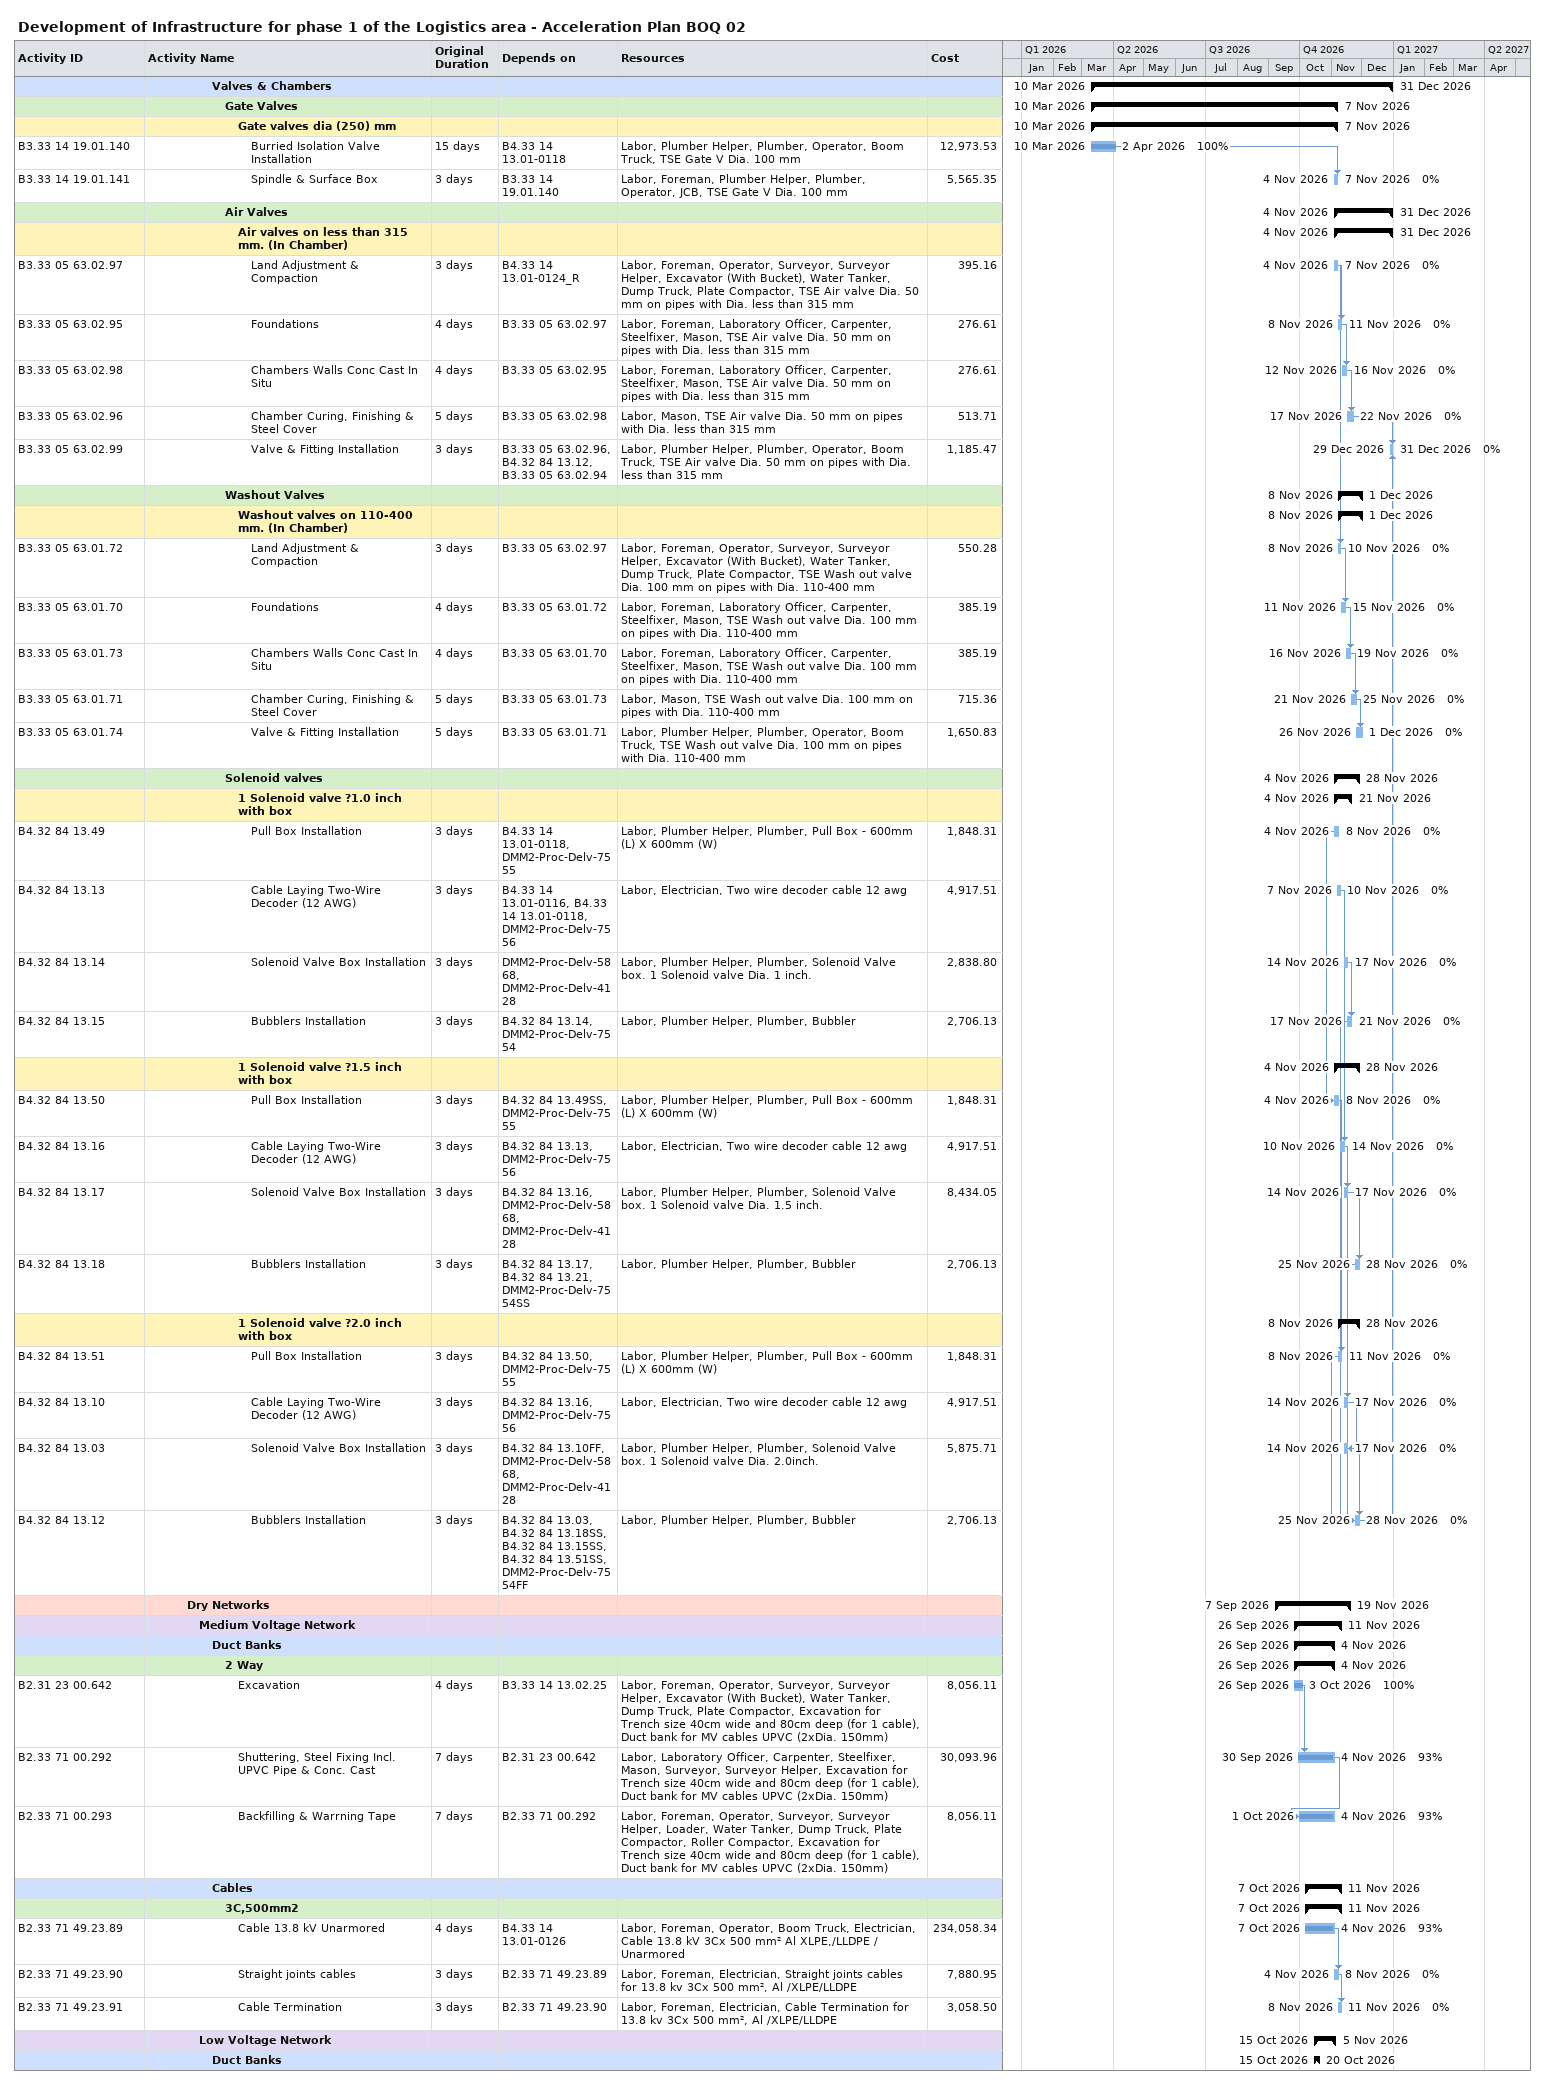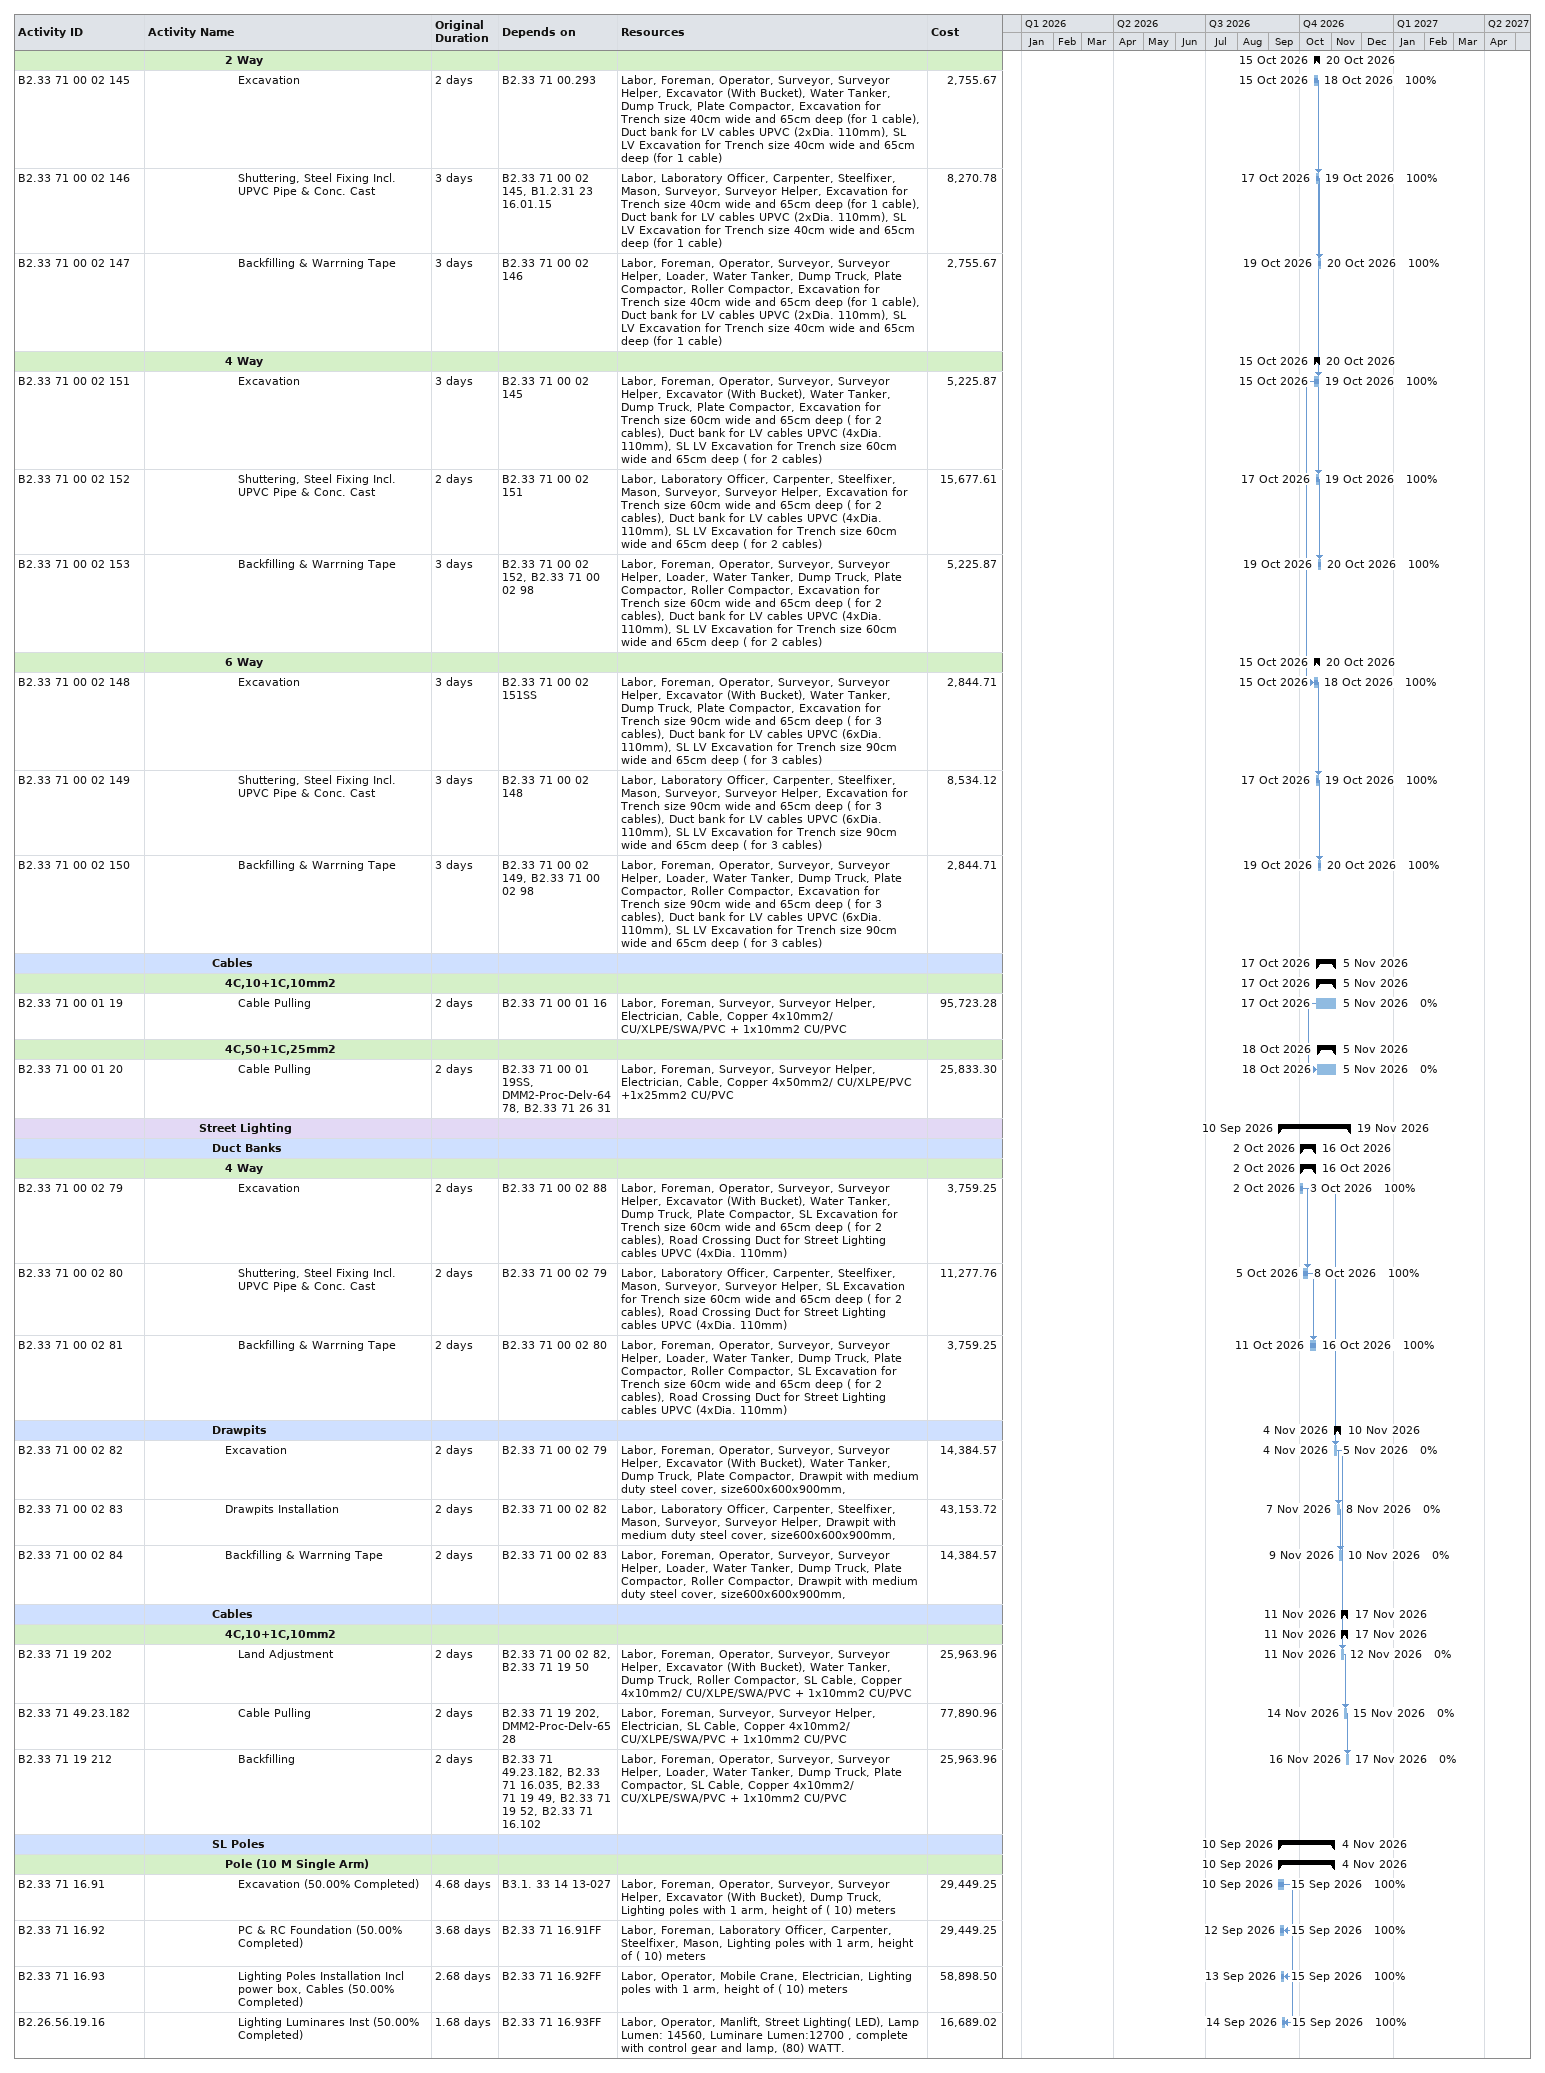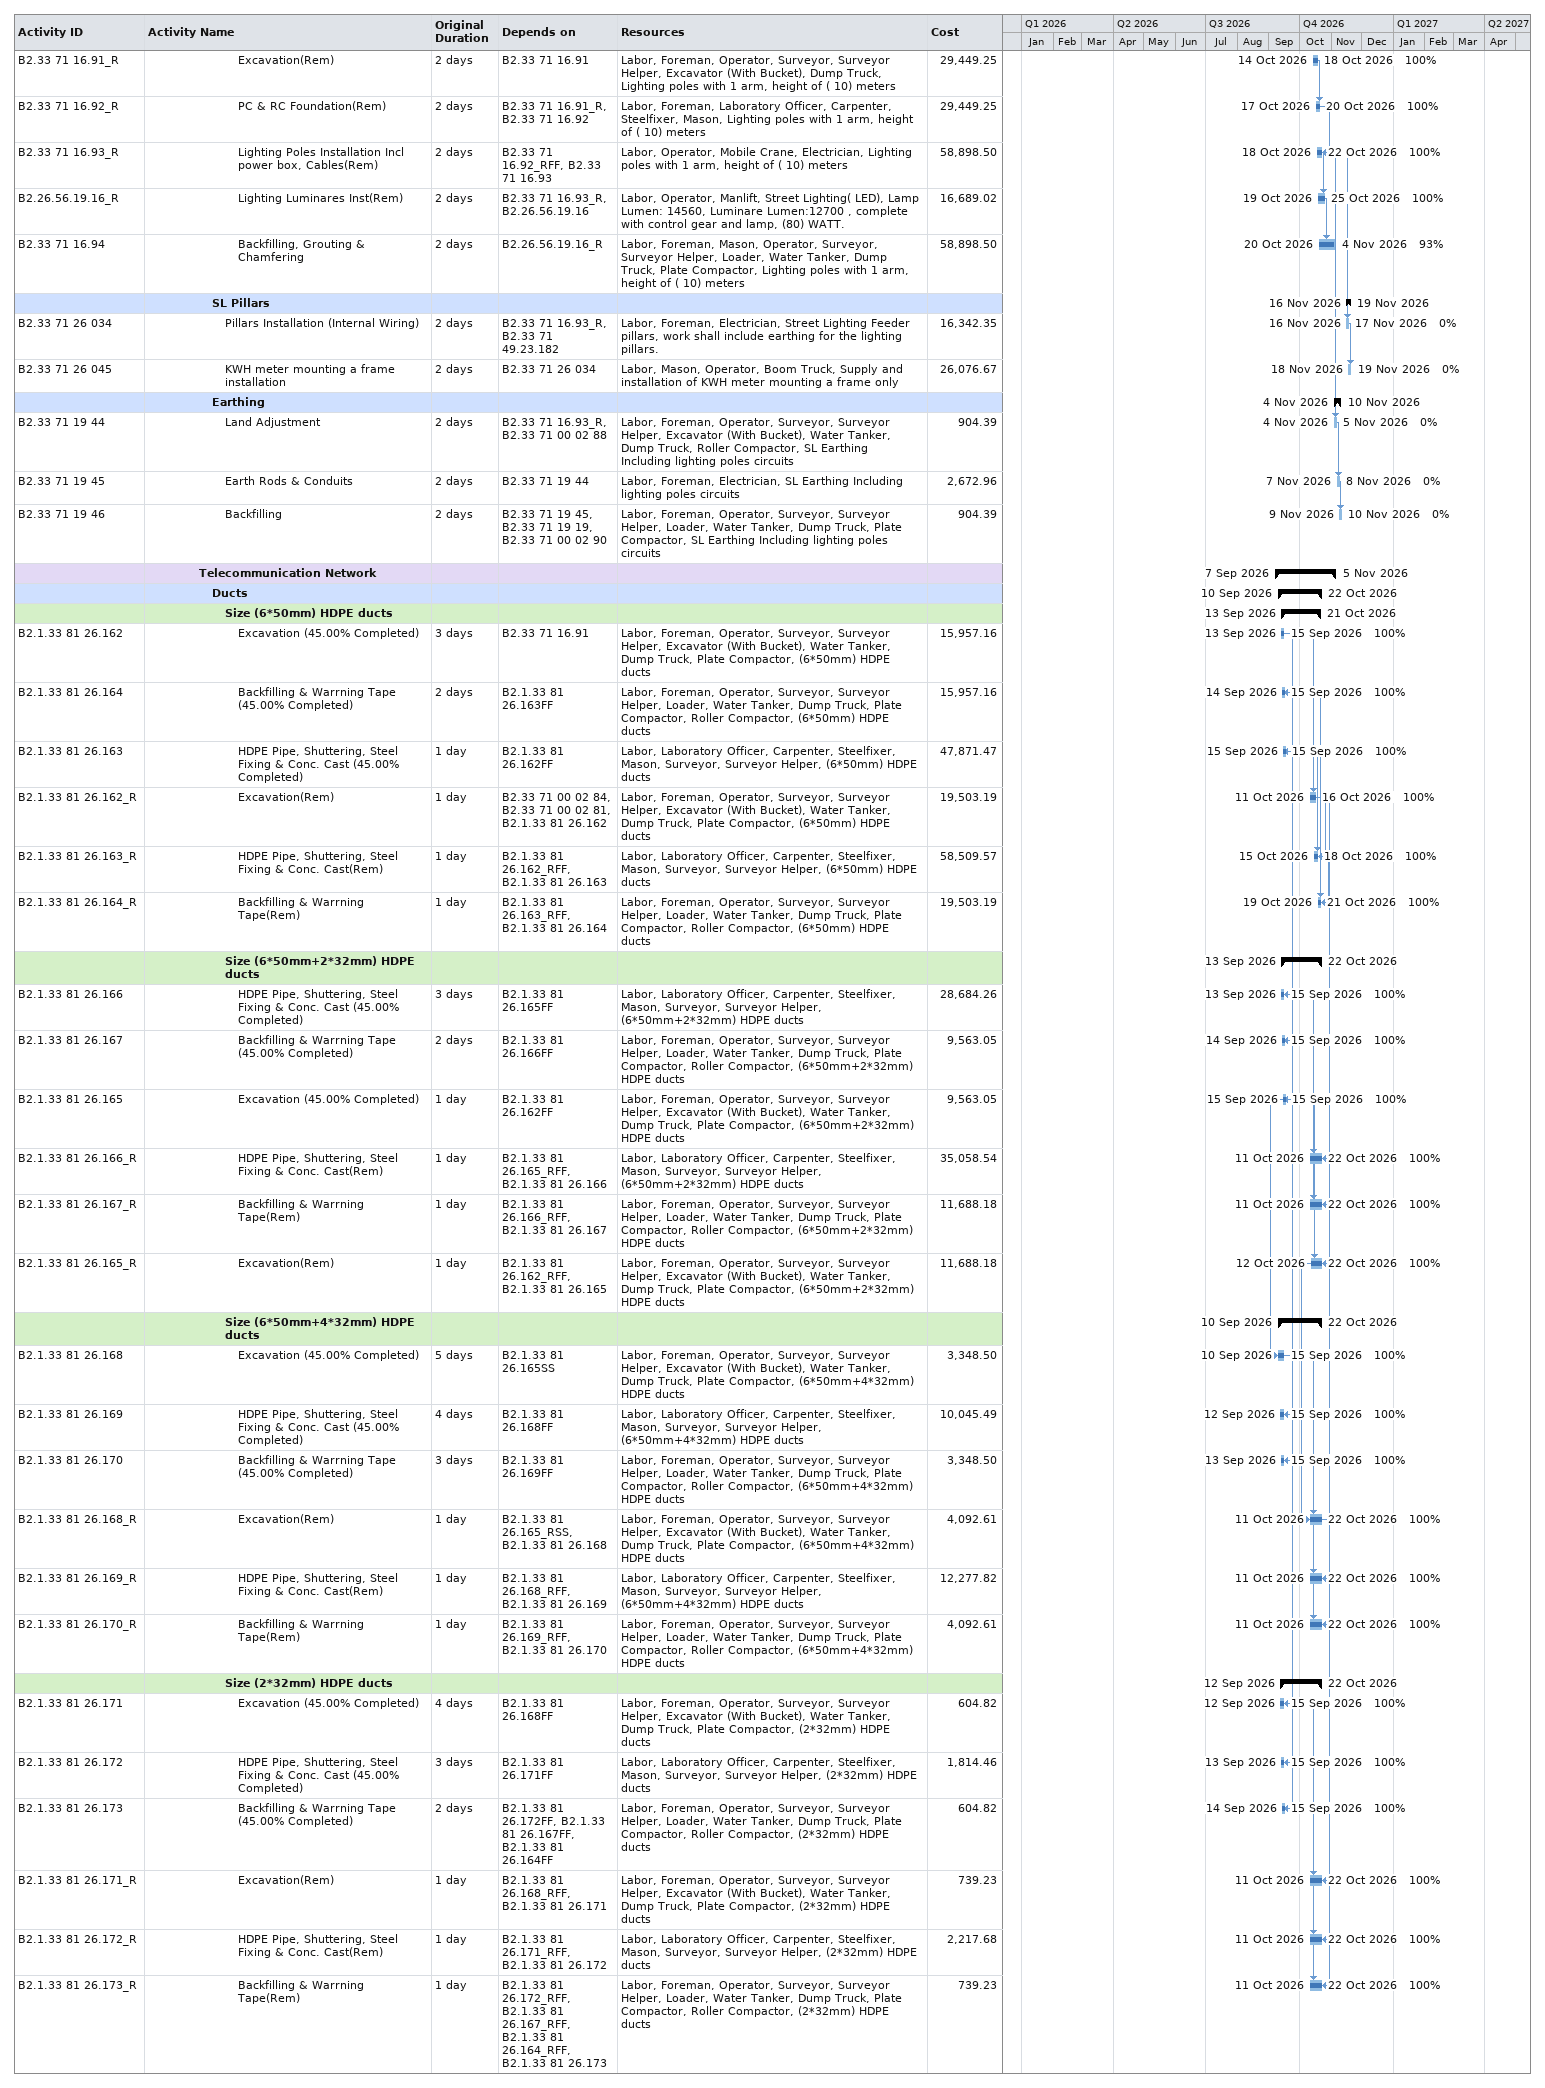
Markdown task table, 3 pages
Development of Infrastructure for phase 1 of the Logistics area - Acceleration Plan BOQ 02

| ID | Level | Task | Original duration | Start | Finish | Predecessors | Resources | % complete | Cost |
|---|---|---|---|---|---|---|---|---|---|
|  | 6 | **Valves & Chambers** |  | 2026-03-10 | 2026-12-31 |  |  |  |  |
|  | 7 | **Gate Valves** |  | 2026-03-10 | 2026-11-07 |  |  |  |  |
|  | 8 | **Gate valves dia (250) mm** |  | 2026-03-10 | 2026-11-07 |  |  |  |  |
| B3.33 14 19.01.140 | 9 | Burried Isolation Valve Installation | 15d | 2026-03-10 | 2026-04-02 | B4.33 14 13.01-0118 | Labor, Plumber Helper, Plumber, Operator, Boom Truck, TSE Gate V Dia. 100 mm | 100 | 12973.53 |
| B3.33 14 19.01.141 | 9 | Spindle & Surface Box | 3d | 2026-11-04 | 2026-11-07 | B3.33 14 19.01.140 | Labor, Foreman, Plumber Helper, Plumber, Operator, JCB, TSE Gate V Dia. 100 mm | 0 | 5565.35 |
|  | 7 | **Air Valves** |  | 2026-11-04 | 2026-12-31 |  |  |  |  |
|  | 8 | **Air valves on less than 315 mm. (In Chamber)** |  | 2026-11-04 | 2026-12-31 |  |  |  |  |
| B3.33 05 63.02.97 | 9 | Land Adjustment & Compaction | 3d | 2026-11-04 | 2026-11-07 | B4.33 14 13.01-0124_R | Labor, Foreman, Operator, Surveyor, Surveyor Helper, Excavator (With Bucket), Water Tanker, Dump Truck, Plate Compactor, TSE Air valve Dia. 50 mm on pipes with Dia. less than 315 mm | 0 | 395.16 |
| B3.33 05 63.02.95 | 9 | Foundations | 4d | 2026-11-08 | 2026-11-11 | B3.33 05 63.02.97 | Labor, Foreman, Laboratory Officer, Carpenter, Steelfixer, Mason, TSE Air valve Dia. 50 mm on pipes with Dia. less than 315 mm | 0 | 276.61 |
| B3.33 05 63.02.98 | 9 | Chambers Walls Conc Cast In Situ | 4d | 2026-11-12 | 2026-11-16 | B3.33 05 63.02.95 | Labor, Foreman, Laboratory Officer, Carpenter, Steelfixer, Mason, TSE Air valve Dia. 50 mm on pipes with Dia. less than 315 mm | 0 | 276.61 |
| B3.33 05 63.02.96 | 9 | Chamber Curing, Finishing & Steel Cover | 5d | 2026-11-17 | 2026-11-22 | B3.33 05 63.02.98 | Labor, Mason, TSE Air valve Dia. 50 mm on pipes with Dia. less than 315 mm | 0 | 513.71 |
| B3.33 05 63.02.99 | 9 | Valve & Fitting Installation | 3d | 2026-12-29 | 2026-12-31 | B3.33 05 63.02.96, B4.32 84 13.12, B3.33 05 63.02.94 | Labor, Plumber Helper, Plumber, Operator, Boom Truck, TSE Air valve Dia. 50 mm on pipes with Dia. less than 315 mm | 0 | 1185.47 |
|  | 7 | **Washout Valves** |  | 2026-11-08 | 2026-12-01 |  |  |  |  |
|  | 8 | **Washout valves on 110-400 mm. (In Chamber)** |  | 2026-11-08 | 2026-12-01 |  |  |  |  |
| B3.33 05 63.01.72 | 9 | Land Adjustment & Compaction | 3d | 2026-11-08 | 2026-11-10 | B3.33 05 63.02.97 | Labor, Foreman, Operator, Surveyor, Surveyor Helper, Excavator (With Bucket), Water Tanker, Dump Truck, Plate Compactor, TSE Wash out valve Dia. 100 mm on pipes with Dia. 110-400 mm | 0 | 550.28 |
| B3.33 05 63.01.70 | 9 | Foundations | 4d | 2026-11-11 | 2026-11-15 | B3.33 05 63.01.72 | Labor, Foreman, Laboratory Officer, Carpenter, Steelfixer, Mason, TSE Wash out valve Dia. 100 mm on pipes with Dia. 110-400 mm | 0 | 385.19 |
| B3.33 05 63.01.73 | 9 | Chambers Walls Conc Cast In Situ | 4d | 2026-11-16 | 2026-11-19 | B3.33 05 63.01.70 | Labor, Foreman, Laboratory Officer, Carpenter, Steelfixer, Mason, TSE Wash out valve Dia. 100 mm on pipes with Dia. 110-400 mm | 0 | 385.19 |
| B3.33 05 63.01.71 | 9 | Chamber Curing, Finishing & Steel Cover | 5d | 2026-11-21 | 2026-11-25 | B3.33 05 63.01.73 | Labor, Mason, TSE Wash out valve Dia. 100 mm on pipes with Dia. 110-400 mm | 0 | 715.36 |
| B3.33 05 63.01.74 | 9 | Valve & Fitting Installation | 5d | 2026-11-26 | 2026-12-01 | B3.33 05 63.01.71 | Labor, Plumber Helper, Plumber, Operator, Boom Truck, TSE Wash out valve Dia. 100 mm on pipes with Dia. 110-400 mm | 0 | 1650.83 |
|  | 7 | **Solenoid valves** |  | 2026-11-04 | 2026-11-28 |  |  |  |  |
|  | 8 | **1 Solenoid valve ?1.0 inch with box** |  | 2026-11-04 | 2026-11-21 |  |  |  |  |
| B4.32 84 13.49 | 9 | Pull Box Installation | 3d | 2026-11-04 | 2026-11-08 | B4.33 14 13.01-0118, DMM2-Proc-Delv-7555 | Labor, Plumber Helper, Plumber, Pull Box - 600mm (L) X 600mm (W) | 0 | 1848.31 |
| B4.32 84 13.13 | 9 | Cable Laying Two-Wire Decoder (12 AWG) | 3d | 2026-11-07 | 2026-11-10 | B4.33 14 13.01-0116, B4.33 14 13.01-0118, DMM2-Proc-Delv-7556 | Labor, Electrician, Two wire decoder cable 12 awg | 0 | 4917.51 |
| B4.32 84 13.14 | 9 | Solenoid Valve Box Installation | 3d | 2026-11-14 | 2026-11-17 | DMM2-Proc-Delv-5868, DMM2-Proc-Delv-4128 | Labor, Plumber Helper, Plumber, Solenoid Valve box. 1 Solenoid valve Dia. 1 inch. | 0 | 2838.80 |
| B4.32 84 13.15 | 9 | Bubblers Installation | 3d | 2026-11-17 | 2026-11-21 | B4.32 84 13.14, DMM2-Proc-Delv-7554 | Labor, Plumber Helper, Plumber, Bubbler | 0 | 2706.13 |
|  | 8 | **1 Solenoid valve ?1.5 inch with box** |  | 2026-11-04 | 2026-11-28 |  |  |  |  |
| B4.32 84 13.50 | 9 | Pull Box Installation | 3d | 2026-11-04 | 2026-11-08 | B4.32 84 13.49SS, DMM2-Proc-Delv-7555 | Labor, Plumber Helper, Plumber, Pull Box - 600mm (L) X 600mm (W) | 0 | 1848.31 |
| B4.32 84 13.16 | 9 | Cable Laying Two-Wire Decoder (12 AWG) | 3d | 2026-11-10 | 2026-11-14 | B4.32 84 13.13, DMM2-Proc-Delv-7556 | Labor, Electrician, Two wire decoder cable 12 awg | 0 | 4917.51 |
| B4.32 84 13.17 | 9 | Solenoid Valve Box Installation | 3d | 2026-11-14 | 2026-11-17 | B4.32 84 13.16, DMM2-Proc-Delv-5868, DMM2-Proc-Delv-4128 | Labor, Plumber Helper, Plumber, Solenoid Valve box. 1 Solenoid valve Dia. 1.5 inch. | 0 | 8434.05 |
| B4.32 84 13.18 | 9 | Bubblers Installation | 3d | 2026-11-25 | 2026-11-28 | B4.32 84 13.17, B4.32 84 13.21, DMM2-Proc-Delv-7554SS | Labor, Plumber Helper, Plumber, Bubbler | 0 | 2706.13 |
|  | 8 | **1 Solenoid valve ?2.0 inch with box** |  | 2026-11-08 | 2026-11-28 |  |  |  |  |
| B4.32 84 13.51 | 9 | Pull Box Installation | 3d | 2026-11-08 | 2026-11-11 | B4.32 84 13.50, DMM2-Proc-Delv-7555 | Labor, Plumber Helper, Plumber, Pull Box - 600mm (L) X 600mm (W) | 0 | 1848.31 |
| B4.32 84 13.10 | 9 | Cable Laying Two-Wire Decoder (12 AWG) | 3d | 2026-11-14 | 2026-11-17 | B4.32 84 13.16, DMM2-Proc-Delv-7556 | Labor, Electrician, Two wire decoder cable 12 awg | 0 | 4917.51 |
| B4.32 84 13.03 | 9 | Solenoid Valve Box Installation | 3d | 2026-11-14 | 2026-11-17 | B4.32 84 13.10FF, DMM2-Proc-Delv-5868, DMM2-Proc-Delv-4128 | Labor, Plumber Helper, Plumber, Solenoid Valve box. 1 Solenoid valve Dia. 2.0inch. | 0 | 5875.71 |
| B4.32 84 13.12 | 9 | Bubblers Installation | 3d | 2026-11-25 | 2026-11-28 | B4.32 84 13.03, B4.32 84 13.18SS, B4.32 84 13.15SS, B4.32 84 13.51SS, DMM2-Proc-Delv-7554FF | Labor, Plumber Helper, Plumber, Bubbler | 0 | 2706.13 |
|  | 4 | **Dry Networks** |  | 2026-09-07 | 2026-11-19 |  |  |  |  |
|  | 5 | **Medium Voltage Network** |  | 2026-09-26 | 2026-11-11 |  |  |  |  |
|  | 6 | **Duct Banks** |  | 2026-09-26 | 2026-11-04 |  |  |  |  |
|  | 7 | **2 Way** |  | 2026-09-26 | 2026-11-04 |  |  |  |  |
| B2.31 23 00.642 | 8 | Excavation | 4d | 2026-09-26 | 2026-10-03 | B3.33 14 13.02.25 | Labor, Foreman, Operator, Surveyor, Surveyor Helper, Excavator (With Bucket), Water Tanker, Dump Truck, Plate Compactor, Excavation for Trench size 40cm wide and 80cm deep (for 1 cable), Duct bank for MV cables UPVC (2xDia. 150mm) | 100 | 8056.11 |
| B2.33 71 00.292 | 8 | Shuttering, Steel Fixing Incl. UPVC Pipe & Conc. Cast | 7d | 2026-09-30 | 2026-11-04 | B2.31 23 00.642 | Labor, Laboratory Officer, Carpenter, Steelfixer, Mason, Surveyor, Surveyor Helper, Excavation for Trench size 40cm wide and 80cm deep (for 1 cable), Duct bank for MV cables UPVC (2xDia. 150mm) | 93 | 30093.96 |
| B2.33 71 00.293 | 8 | Backfilling & Warrning Tape | 7d | 2026-10-01 | 2026-11-04 | B2.33 71 00.292 | Labor, Foreman, Operator, Surveyor, Surveyor Helper, Loader, Water Tanker, Dump Truck, Plate Compactor, Roller Compactor, Excavation for Trench size 40cm wide and 80cm deep (for 1 cable), Duct bank for MV cables UPVC (2xDia. 150mm) | 93 | 8056.11 |
|  | 6 | **Cables** |  | 2026-10-07 | 2026-11-11 |  |  |  |  |
|  | 7 | **3C,500mm2** |  | 2026-10-07 | 2026-11-11 |  |  |  |  |
| B2.33 71 49.23.89 | 8 | Cable 13.8 kV Unarmored | 4d | 2026-10-07 | 2026-11-04 | B4.33 14 13.01-0126 | Labor, Foreman, Operator, Boom Truck, Electrician, Cable 13.8 kV 3Cx 500 mm² Al XLPE,/LLDPE / Unarmored | 93 | 234058.34 |
| B2.33 71 49.23.90 | 8 | Straight joints cables | 3d | 2026-11-04 | 2026-11-08 | B2.33 71 49.23.89 | Labor, Foreman, Electrician, Straight joints cables for 13.8 kv 3Cx 500 mm², Al /XLPE/LLDPE | 0 | 7880.95 |
| B2.33 71 49.23.91 | 8 | Cable Termination | 3d | 2026-11-08 | 2026-11-11 | B2.33 71 49.23.90 | Labor, Foreman, Electrician, Cable Termination for 13.8 kv 3Cx 500 mm², Al /XLPE/LLDPE | 0 | 3058.50 |
|  | 5 | **Low Voltage Network** |  | 2026-10-15 | 2026-11-05 |  |  |  |  |
|  | 6 | **Duct Banks** |  | 2026-10-15 | 2026-10-20 |  |  |  |  |
|  | 7 | **2 Way** |  | 2026-10-15 | 2026-10-20 |  |  |  |  |
| B2.33 71 00 02 145 | 8 | Excavation | 2d | 2026-10-15 | 2026-10-18 | B2.33 71 00.293 | Labor, Foreman, Operator, Surveyor, Surveyor Helper, Excavator (With Bucket), Water Tanker, Dump Truck, Plate Compactor, Excavation for Trench size 40cm wide and 65cm deep (for 1 cable), Duct bank for LV cables UPVC (2xDia. 110mm), SL LV Excavation for Trench size 40cm wide and 65cm deep (for 1 cable) | 100 | 2755.67 |
| B2.33 71 00 02 146 | 8 | Shuttering, Steel Fixing Incl. UPVC Pipe & Conc. Cast | 3d | 2026-10-17 | 2026-10-19 | B2.33 71 00 02 145, B1.2.31 23 16.01.15 | Labor, Laboratory Officer, Carpenter, Steelfixer, Mason, Surveyor, Surveyor Helper, Excavation for Trench size 40cm wide and 65cm deep (for 1 cable), Duct bank for LV cables UPVC (2xDia. 110mm), SL LV Excavation for Trench size 40cm wide and 65cm deep (for 1 cable) | 100 | 8270.78 |
| B2.33 71 00 02 147 | 8 | Backfilling & Warrning Tape | 3d | 2026-10-19 | 2026-10-20 | B2.33 71 00 02 146 | Labor, Foreman, Operator, Surveyor, Surveyor Helper, Loader, Water Tanker, Dump Truck, Plate Compactor, Roller Compactor, Excavation for Trench size 40cm wide and 65cm deep (for 1 cable), Duct bank for LV cables UPVC (2xDia. 110mm), SL LV Excavation for Trench size 40cm wide and 65cm deep (for 1 cable) | 100 | 2755.67 |
|  | 7 | **4 Way** |  | 2026-10-15 | 2026-10-20 |  |  |  |  |
| B2.33 71 00 02 151 | 8 | Excavation | 3d | 2026-10-15 | 2026-10-19 | B2.33 71 00 02 145 | Labor, Foreman, Operator, Surveyor, Surveyor Helper, Excavator (With Bucket), Water Tanker, Dump Truck, Plate Compactor, Excavation for Trench size 60cm wide and 65cm deep ( for 2 cables), Duct bank for LV cables UPVC (4xDia. 110mm), SL LV Excavation for Trench size 60cm wide and 65cm deep ( for 2 cables) | 100 | 5225.87 |
| B2.33 71 00 02 152 | 8 | Shuttering, Steel Fixing Incl. UPVC Pipe & Conc. Cast | 2d | 2026-10-17 | 2026-10-19 | B2.33 71 00 02 151 | Labor, Laboratory Officer, Carpenter, Steelfixer, Mason, Surveyor, Surveyor Helper, Excavation for Trench size 60cm wide and 65cm deep ( for 2 cables), Duct bank for LV cables UPVC (4xDia. 110mm), SL LV Excavation for Trench size 60cm wide and 65cm deep ( for 2 cables) | 100 | 15677.61 |
| B2.33 71 00 02 153 | 8 | Backfilling & Warrning Tape | 3d | 2026-10-19 | 2026-10-20 | B2.33 71 00 02 152, B2.33 71 00 02 98 | Labor, Foreman, Operator, Surveyor, Surveyor Helper, Loader, Water Tanker, Dump Truck, Plate Compactor, Roller Compactor, Excavation for Trench size 60cm wide and 65cm deep ( for 2 cables), Duct bank for LV cables UPVC (4xDia. 110mm), SL LV Excavation for Trench size 60cm wide and 65cm deep ( for 2 cables) | 100 | 5225.87 |
|  | 7 | **6 Way** |  | 2026-10-15 | 2026-10-20 |  |  |  |  |
| B2.33 71 00 02 148 | 8 | Excavation | 3d | 2026-10-15 | 2026-10-18 | B2.33 71 00 02 151SS | Labor, Foreman, Operator, Surveyor, Surveyor Helper, Excavator (With Bucket), Water Tanker, Dump Truck, Plate Compactor, Excavation for Trench size 90cm wide and 65cm deep ( for 3 cables), Duct bank for LV cables UPVC (6xDia. 110mm), SL LV Excavation for Trench size 90cm wide and 65cm deep ( for 3 cables) | 100 | 2844.71 |
| B2.33 71 00 02 149 | 8 | Shuttering, Steel Fixing Incl. UPVC Pipe & Conc. Cast | 3d | 2026-10-17 | 2026-10-19 | B2.33 71 00 02 148 | Labor, Laboratory Officer, Carpenter, Steelfixer, Mason, Surveyor, Surveyor Helper, Excavation for Trench size 90cm wide and 65cm deep ( for 3 cables), Duct bank for LV cables UPVC (6xDia. 110mm), SL LV Excavation for Trench size 90cm wide and 65cm deep ( for 3 cables) | 100 | 8534.12 |
| B2.33 71 00 02 150 | 8 | Backfilling & Warrning Tape | 3d | 2026-10-19 | 2026-10-20 | B2.33 71 00 02 149, B2.33 71 00 02 98 | Labor, Foreman, Operator, Surveyor, Surveyor Helper, Loader, Water Tanker, Dump Truck, Plate Compactor, Roller Compactor, Excavation for Trench size 90cm wide and 65cm deep ( for 3 cables), Duct bank for LV cables UPVC (6xDia. 110mm), SL LV Excavation for Trench size 90cm wide and 65cm deep ( for 3 cables) | 100 | 2844.71 |
|  | 6 | **Cables** |  | 2026-10-17 | 2026-11-05 |  |  |  |  |
|  | 7 | **4C,10+1C,10mm2** |  | 2026-10-17 | 2026-11-05 |  |  |  |  |
| B2.33 71 00 01 19 | 8 | Cable Pulling | 2d | 2026-10-17 | 2026-11-05 | B2.33 71 00 01 16 | Labor, Foreman, Surveyor, Surveyor Helper, Electrician, Cable, Copper 4x10mm2/ CU/XLPE/SWA/PVC + 1x10mm2 CU/PVC | 0 | 95723.28 |
|  | 7 | **4C,50+1C,25mm2** |  | 2026-10-18 | 2026-11-05 |  |  |  |  |
| B2.33 71 00 01 20 | 8 | Cable Pulling | 2d | 2026-10-18 | 2026-11-05 | B2.33 71 00 01 19SS, DMM2-Proc-Delv-6478, B2.33 71 26 31 | Labor, Foreman, Surveyor, Surveyor Helper, Electrician, Cable, Copper 4x50mm2/ CU/XLPE/PVC +1x25mm2 CU/PVC | 0 | 25833.30 |
|  | 5 | **Street Lighting** |  | 2026-09-10 | 2026-11-19 |  |  |  |  |
|  | 6 | **Duct Banks** |  | 2026-10-02 | 2026-10-16 |  |  |  |  |
|  | 7 | **4 Way** |  | 2026-10-02 | 2026-10-16 |  |  |  |  |
| B2.33 71 00 02 79 | 8 | Excavation | 2d | 2026-10-02 | 2026-10-03 | B2.33 71 00 02 88 | Labor, Foreman, Operator, Surveyor, Surveyor Helper, Excavator (With Bucket), Water Tanker, Dump Truck, Plate Compactor, SL Excavation for Trench size 60cm wide and 65cm deep ( for 2 cables), Road Crossing Duct for Street Lighting cables UPVC (4xDia. 110mm) | 100 | 3759.25 |
| B2.33 71 00 02 80 | 8 | Shuttering, Steel Fixing Incl. UPVC Pipe & Conc. Cast | 2d | 2026-10-05 | 2026-10-08 | B2.33 71 00 02 79 | Labor, Laboratory Officer, Carpenter, Steelfixer, Mason, Surveyor, Surveyor Helper, SL Excavation for Trench size 60cm wide and 65cm deep ( for 2 cables), Road Crossing Duct for Street Lighting cables UPVC (4xDia. 110mm) | 100 | 11277.76 |
| B2.33 71 00 02 81 | 8 | Backfilling & Warrning Tape | 2d | 2026-10-11 | 2026-10-16 | B2.33 71 00 02 80 | Labor, Foreman, Operator, Surveyor, Surveyor Helper, Loader, Water Tanker, Dump Truck, Plate Compactor, Roller Compactor, SL Excavation for Trench size 60cm wide and 65cm deep ( for 2 cables), Road Crossing Duct for Street Lighting cables UPVC (4xDia. 110mm) | 100 | 3759.25 |
|  | 6 | **Drawpits** |  | 2026-11-04 | 2026-11-10 |  |  |  |  |
| B2.33 71 00 02 82 | 7 | Excavation | 2d | 2026-11-04 | 2026-11-05 | B2.33 71 00 02 79 | Labor, Foreman, Operator, Surveyor, Surveyor Helper, Excavator (With Bucket), Water Tanker, Dump Truck, Plate Compactor, Drawpit with medium duty steel cover, size600x600x900mm, | 0 | 14384.57 |
| B2.33 71 00 02 83 | 7 | Drawpits Installation | 2d | 2026-11-07 | 2026-11-08 | B2.33 71 00 02 82 | Labor, Laboratory Officer, Carpenter, Steelfixer, Mason, Surveyor, Surveyor Helper, Drawpit with medium duty steel cover, size600x600x900mm, | 0 | 43153.72 |
| B2.33 71 00 02 84 | 7 | Backfilling & Warrning Tape | 2d | 2026-11-09 | 2026-11-10 | B2.33 71 00 02 83 | Labor, Foreman, Operator, Surveyor, Surveyor Helper, Loader, Water Tanker, Dump Truck, Plate Compactor, Roller Compactor, Drawpit with medium duty steel cover, size600x600x900mm, | 0 | 14384.57 |
|  | 6 | **Cables** |  | 2026-11-11 | 2026-11-17 |  |  |  |  |
|  | 7 | **4C,10+1C,10mm2** |  | 2026-11-11 | 2026-11-17 |  |  |  |  |
| B2.33 71 19 202 | 8 | Land Adjustment | 2d | 2026-11-11 | 2026-11-12 | B2.33 71 00 02 82, B2.33 71 19 50 | Labor, Foreman, Operator, Surveyor, Surveyor Helper, Excavator (With Bucket), Water Tanker, Dump Truck, Roller Compactor, SL Cable, Copper 4x10mm2/ CU/XLPE/SWA/PVC + 1x10mm2 CU/PVC | 0 | 25963.96 |
| B2.33 71 49.23.182 | 8 | Cable Pulling | 2d | 2026-11-14 | 2026-11-15 | B2.33 71 19 202, DMM2-Proc-Delv-6528 | Labor, Foreman, Surveyor, Surveyor Helper, Electrician, SL Cable, Copper 4x10mm2/ CU/XLPE/SWA/PVC + 1x10mm2 CU/PVC | 0 | 77890.96 |
| B2.33 71 19 212 | 8 | Backfilling | 2d | 2026-11-16 | 2026-11-17 | B2.33 71 49.23.182, B2.33 71 16.035, B2.33 71 19 49, B2.33 71 19 52, B2.33 71 16.102 | Labor, Foreman, Operator, Surveyor, Surveyor Helper, Loader, Water Tanker, Dump Truck, Plate Compactor, SL Cable, Copper 4x10mm2/ CU/XLPE/SWA/PVC + 1x10mm2 CU/PVC | 0 | 25963.96 |
|  | 6 | **SL Poles** |  | 2026-09-10 | 2026-11-04 |  |  |  |  |
|  | 7 | **Pole (10 M Single Arm)** |  | 2026-09-10 | 2026-11-04 |  |  |  |  |
| B2.33 71 16.91 | 8 | Excavation (50.00% Completed) | 4.68d | 2026-09-10 | 2026-09-15 | B3.1. 33 14 13-027 | Labor, Foreman, Operator, Surveyor, Surveyor Helper, Excavator (With Bucket), Dump Truck, Lighting poles with 1 arm, height of ( 10) meters | 100 | 29449.25 |
| B2.33 71 16.92 | 8 | PC & RC Foundation (50.00% Completed) | 3.68d | 2026-09-12 | 2026-09-15 | B2.33 71 16.91FF | Labor, Foreman, Laboratory Officer, Carpenter, Steelfixer, Mason, Lighting poles with 1 arm, height of ( 10) meters | 100 | 29449.25 |
| B2.33 71 16.93 | 8 | Lighting Poles Installation Incl power box, Cables (50.00% Completed) | 2.68d | 2026-09-13 | 2026-09-15 | B2.33 71 16.92FF | Labor, Operator, Mobile Crane, Electrician, Lighting poles with 1 arm, height of ( 10) meters | 100 | 58898.50 |
| B2.26.56.19.16 | 8 | Lighting Luminares Inst (50.00% Completed) | 1.68d | 2026-09-14 | 2026-09-15 | B2.33 71 16.93FF | Labor, Operator, Manlift, Street Lighting( LED), Lamp Lumen: 14560, Luminare Lumen:12700 , complete with control gear and lamp, (80) WATT. | 100 | 16689.02 |
| B2.33 71 16.91_R | 8 | Excavation(Rem) | 2d | 2026-10-14 | 2026-10-18 | B2.33 71 16.91 | Labor, Foreman, Operator, Surveyor, Surveyor Helper, Excavator (With Bucket), Dump Truck, Lighting poles with 1 arm, height of ( 10) meters | 100 | 29449.25 |
| B2.33 71 16.92_R | 8 | PC & RC Foundation(Rem) | 2d | 2026-10-17 | 2026-10-20 | B2.33 71 16.91_R, B2.33 71 16.92 | Labor, Foreman, Laboratory Officer, Carpenter, Steelfixer, Mason, Lighting poles with 1 arm, height of ( 10) meters | 100 | 29449.25 |
| B2.33 71 16.93_R | 8 | Lighting Poles Installation Incl power box, Cables(Rem) | 2d | 2026-10-18 | 2026-10-22 | B2.33 71 16.92_RFF, B2.33 71 16.93 | Labor, Operator, Mobile Crane, Electrician, Lighting poles with 1 arm, height of ( 10) meters | 100 | 58898.50 |
| B2.26.56.19.16_R | 8 | Lighting Luminares Inst(Rem) | 2d | 2026-10-19 | 2026-10-25 | B2.33 71 16.93_R, B2.26.56.19.16 | Labor, Operator, Manlift, Street Lighting( LED), Lamp Lumen: 14560, Luminare Lumen:12700 , complete with control gear and lamp, (80) WATT. | 100 | 16689.02 |
| B2.33 71 16.94 | 8 | Backfilling, Grouting & Chamfering | 2d | 2026-10-20 | 2026-11-04 | B2.26.56.19.16_R | Labor, Foreman, Mason, Operator, Surveyor, Surveyor Helper, Loader, Water Tanker, Dump Truck, Plate Compactor, Lighting poles with 1 arm, height of ( 10) meters | 93 | 58898.50 |
|  | 6 | **SL Pillars** |  | 2026-11-16 | 2026-11-19 |  |  |  |  |
| B2.33 71 26 034 | 7 | Pillars Installation (Internal Wiring) | 2d | 2026-11-16 | 2026-11-17 | B2.33 71 16.93_R, B2.33 71 49.23.182 | Labor, Foreman, Electrician, Street Lighting Feeder pillars, work shall include earthing for the lighting pillars. | 0 | 16342.35 |
| B2.33 71 26 045 | 7 | KWH meter mounting a frame installation | 2d | 2026-11-18 | 2026-11-19 | B2.33 71 26 034 | Labor, Mason, Operator, Boom Truck, Supply and installation of KWH meter mounting a frame only | 0 | 26076.67 |
|  | 6 | **Earthing** |  | 2026-11-04 | 2026-11-10 |  |  |  |  |
| B2.33 71 19 44 | 7 | Land Adjustment | 2d | 2026-11-04 | 2026-11-05 | B2.33 71 16.93_R, B2.33 71 00 02 88 | Labor, Foreman, Operator, Surveyor, Surveyor Helper, Excavator (With Bucket), Water Tanker, Dump Truck, Roller Compactor, SL Earthing Including lighting poles circuits | 0 | 904.39 |
| B2.33 71 19 45 | 7 | Earth Rods & Conduits | 2d | 2026-11-07 | 2026-11-08 | B2.33 71 19 44 | Labor, Foreman, Electrician, SL Earthing Including lighting poles circuits | 0 | 2672.96 |
| B2.33 71 19 46 | 7 | Backfilling | 2d | 2026-11-09 | 2026-11-10 | B2.33 71 19 45, B2.33 71 19 19, B2.33 71 00 02 90 | Labor, Foreman, Operator, Surveyor, Surveyor Helper, Loader, Water Tanker, Dump Truck, Plate Compactor, SL Earthing Including lighting poles circuits | 0 | 904.39 |
|  | 5 | **Telecommunication Network** |  | 2026-09-07 | 2026-11-05 |  |  |  |  |
|  | 6 | **Ducts** |  | 2026-09-10 | 2026-10-22 |  |  |  |  |
|  | 7 | **Size (6*50mm) HDPE ducts** |  | 2026-09-13 | 2026-10-21 |  |  |  |  |
| B2.1.33 81 26.162 | 8 | Excavation (45.00% Completed) | 3d | 2026-09-13 | 2026-09-15 | B2.33 71 16.91 | Labor, Foreman, Operator, Surveyor, Surveyor Helper, Excavator (With Bucket), Water Tanker, Dump Truck, Plate Compactor, (6*50mm) HDPE ducts | 100 | 15957.16 |
| B2.1.33 81 26.164 | 8 | Backfilling & Warrning Tape (45.00% Completed) | 2d | 2026-09-14 | 2026-09-15 | B2.1.33 81 26.163FF | Labor, Foreman, Operator, Surveyor, Surveyor Helper, Loader, Water Tanker, Dump Truck, Plate Compactor, Roller Compactor, (6*50mm) HDPE ducts | 100 | 15957.16 |
| B2.1.33 81 26.163 | 8 | HDPE Pipe, Shuttering, Steel Fixing & Conc. Cast (45.00% Completed) | 1d | 2026-09-15 | 2026-09-15 | B2.1.33 81 26.162FF | Labor, Laboratory Officer, Carpenter, Steelfixer, Mason, Surveyor, Surveyor Helper, (6*50mm) HDPE ducts | 100 | 47871.47 |
| B2.1.33 81 26.162_R | 8 | Excavation(Rem) | 1d | 2026-10-11 | 2026-10-16 | B2.33 71 00 02 84, B2.33 71 00 02 81, B2.1.33 81 26.162 | Labor, Foreman, Operator, Surveyor, Surveyor Helper, Excavator (With Bucket), Water Tanker, Dump Truck, Plate Compactor, (6*50mm) HDPE ducts | 100 | 19503.19 |
| B2.1.33 81 26.163_R | 8 | HDPE Pipe, Shuttering, Steel Fixing & Conc. Cast(Rem) | 1d | 2026-10-15 | 2026-10-18 | B2.1.33 81 26.162_RFF, B2.1.33 81 26.163 | Labor, Laboratory Officer, Carpenter, Steelfixer, Mason, Surveyor, Surveyor Helper, (6*50mm) HDPE ducts | 100 | 58509.57 |
| B2.1.33 81 26.164_R | 8 | Backfilling & Warrning Tape(Rem) | 1d | 2026-10-19 | 2026-10-21 | B2.1.33 81 26.163_RFF, B2.1.33 81 26.164 | Labor, Foreman, Operator, Surveyor, Surveyor Helper, Loader, Water Tanker, Dump Truck, Plate Compactor, Roller Compactor, (6*50mm) HDPE ducts | 100 | 19503.19 |
|  | 7 | **Size (6*50mm+2*32mm) HDPE ducts** |  | 2026-09-13 | 2026-10-22 |  |  |  |  |
| B2.1.33 81 26.166 | 8 | HDPE Pipe, Shuttering, Steel Fixing & Conc. Cast (45.00% Completed) | 3d | 2026-09-13 | 2026-09-15 | B2.1.33 81 26.165FF | Labor, Laboratory Officer, Carpenter, Steelfixer, Mason, Surveyor, Surveyor Helper, (6*50mm+2*32mm) HDPE ducts | 100 | 28684.26 |
| B2.1.33 81 26.167 | 8 | Backfilling & Warrning Tape (45.00% Completed) | 2d | 2026-09-14 | 2026-09-15 | B2.1.33 81 26.166FF | Labor, Foreman, Operator, Surveyor, Surveyor Helper, Loader, Water Tanker, Dump Truck, Plate Compactor, Roller Compactor, (6*50mm+2*32mm) HDPE ducts | 100 | 9563.05 |
| B2.1.33 81 26.165 | 8 | Excavation (45.00% Completed) | 1d | 2026-09-15 | 2026-09-15 | B2.1.33 81 26.162FF | Labor, Foreman, Operator, Surveyor, Surveyor Helper, Excavator (With Bucket), Water Tanker, Dump Truck, Plate Compactor, (6*50mm+2*32mm) HDPE ducts | 100 | 9563.05 |
| B2.1.33 81 26.166_R | 8 | HDPE Pipe, Shuttering, Steel Fixing & Conc. Cast(Rem) | 1d | 2026-10-11 | 2026-10-22 | B2.1.33 81 26.165_RFF, B2.1.33 81 26.166 | Labor, Laboratory Officer, Carpenter, Steelfixer, Mason, Surveyor, Surveyor Helper, (6*50mm+2*32mm) HDPE ducts | 100 | 35058.54 |
| B2.1.33 81 26.167_R | 8 | Backfilling & Warrning Tape(Rem) | 1d | 2026-10-11 | 2026-10-22 | B2.1.33 81 26.166_RFF, B2.1.33 81 26.167 | Labor, Foreman, Operator, Surveyor, Surveyor Helper, Loader, Water Tanker, Dump Truck, Plate Compactor, Roller Compactor, (6*50mm+2*32mm) HDPE ducts | 100 | 11688.18 |
| B2.1.33 81 26.165_R | 8 | Excavation(Rem) | 1d | 2026-10-12 | 2026-10-22 | B2.1.33 81 26.162_RFF, B2.1.33 81 26.165 | Labor, Foreman, Operator, Surveyor, Surveyor Helper, Excavator (With Bucket), Water Tanker, Dump Truck, Plate Compactor, (6*50mm+2*32mm) HDPE ducts | 100 | 11688.18 |
|  | 7 | **Size (6*50mm+4*32mm) HDPE ducts** |  | 2026-09-10 | 2026-10-22 |  |  |  |  |
| B2.1.33 81 26.168 | 8 | Excavation (45.00% Completed) | 5d | 2026-09-10 | 2026-09-15 | B2.1.33 81 26.165SS | Labor, Foreman, Operator, Surveyor, Surveyor Helper, Excavator (With Bucket), Water Tanker, Dump Truck, Plate Compactor, (6*50mm+4*32mm) HDPE ducts | 100 | 3348.50 |
| B2.1.33 81 26.169 | 8 | HDPE Pipe, Shuttering, Steel Fixing & Conc. Cast (45.00% Completed) | 4d | 2026-09-12 | 2026-09-15 | B2.1.33 81 26.168FF | Labor, Laboratory Officer, Carpenter, Steelfixer, Mason, Surveyor, Surveyor Helper, (6*50mm+4*32mm) HDPE ducts | 100 | 10045.49 |
| B2.1.33 81 26.170 | 8 | Backfilling & Warrning Tape (45.00% Completed) | 3d | 2026-09-13 | 2026-09-15 | B2.1.33 81 26.169FF | Labor, Foreman, Operator, Surveyor, Surveyor Helper, Loader, Water Tanker, Dump Truck, Plate Compactor, Roller Compactor, (6*50mm+4*32mm) HDPE ducts | 100 | 3348.50 |
| B2.1.33 81 26.168_R | 8 | Excavation(Rem) | 1d | 2026-10-11 | 2026-10-22 | B2.1.33 81 26.165_RSS, B2.1.33 81 26.168 | Labor, Foreman, Operator, Surveyor, Surveyor Helper, Excavator (With Bucket), Water Tanker, Dump Truck, Plate Compactor, (6*50mm+4*32mm) HDPE ducts | 100 | 4092.61 |
| B2.1.33 81 26.169_R | 8 | HDPE Pipe, Shuttering, Steel Fixing & Conc. Cast(Rem) | 1d | 2026-10-11 | 2026-10-22 | B2.1.33 81 26.168_RFF, B2.1.33 81 26.169 | Labor, Laboratory Officer, Carpenter, Steelfixer, Mason, Surveyor, Surveyor Helper, (6*50mm+4*32mm) HDPE ducts | 100 | 12277.82 |
| B2.1.33 81 26.170_R | 8 | Backfilling & Warrning Tape(Rem) | 1d | 2026-10-11 | 2026-10-22 | B2.1.33 81 26.169_RFF, B2.1.33 81 26.170 | Labor, Foreman, Operator, Surveyor, Surveyor Helper, Loader, Water Tanker, Dump Truck, Plate Compactor, Roller Compactor, (6*50mm+4*32mm) HDPE ducts | 100 | 4092.61 |
|  | 7 | **Size (2*32mm) HDPE ducts** |  | 2026-09-12 | 2026-10-22 |  |  |  |  |
| B2.1.33 81 26.171 | 8 | Excavation (45.00% Completed) | 4d | 2026-09-12 | 2026-09-15 | B2.1.33 81 26.168FF | Labor, Foreman, Operator, Surveyor, Surveyor Helper, Excavator (With Bucket), Water Tanker, Dump Truck, Plate Compactor, (2*32mm) HDPE ducts | 100 | 604.82 |
| B2.1.33 81 26.172 | 8 | HDPE Pipe, Shuttering, Steel Fixing & Conc. Cast (45.00% Completed) | 3d | 2026-09-13 | 2026-09-15 | B2.1.33 81 26.171FF | Labor, Laboratory Officer, Carpenter, Steelfixer, Mason, Surveyor, Surveyor Helper, (2*32mm) HDPE ducts | 100 | 1814.46 |
| B2.1.33 81 26.173 | 8 | Backfilling & Warrning Tape (45.00% Completed) | 2d | 2026-09-14 | 2026-09-15 | B2.1.33 81 26.172FF, B2.1.33 81 26.167FF, B2.1.33 81 26.164FF | Labor, Foreman, Operator, Surveyor, Surveyor Helper, Loader, Water Tanker, Dump Truck, Plate Compactor, Roller Compactor, (2*32mm) HDPE ducts | 100 | 604.82 |
| B2.1.33 81 26.171_R | 8 | Excavation(Rem) | 1d | 2026-10-11 | 2026-10-22 | B2.1.33 81 26.168_RFF, B2.1.33 81 26.171 | Labor, Foreman, Operator, Surveyor, Surveyor Helper, Excavator (With Bucket), Water Tanker, Dump Truck, Plate Compactor, (2*32mm) HDPE ducts | 100 | 739.23 |
| B2.1.33 81 26.172_R | 8 | HDPE Pipe, Shuttering, Steel Fixing & Conc. Cast(Rem) | 1d | 2026-10-11 | 2026-10-22 | B2.1.33 81 26.171_RFF, B2.1.33 81 26.172 | Labor, Laboratory Officer, Carpenter, Steelfixer, Mason, Surveyor, Surveyor Helper, (2*32mm) HDPE ducts | 100 | 2217.68 |
| B2.1.33 81 26.173_R | 8 | Backfilling & Warrning Tape(Rem) | 1d | 2026-10-11 | 2026-10-22 | B2.1.33 81 26.172_RFF, B2.1.33 81 26.167_RFF, B2.1.33 81 26.164_RFF, B2.1.33 81 26.173 | Labor, Foreman, Operator, Surveyor, Surveyor Helper, Loader, Water Tanker, Dump Truck, Plate Compactor, Roller Compactor, (2*32mm) HDPE ducts | 100 | 739.23 |
